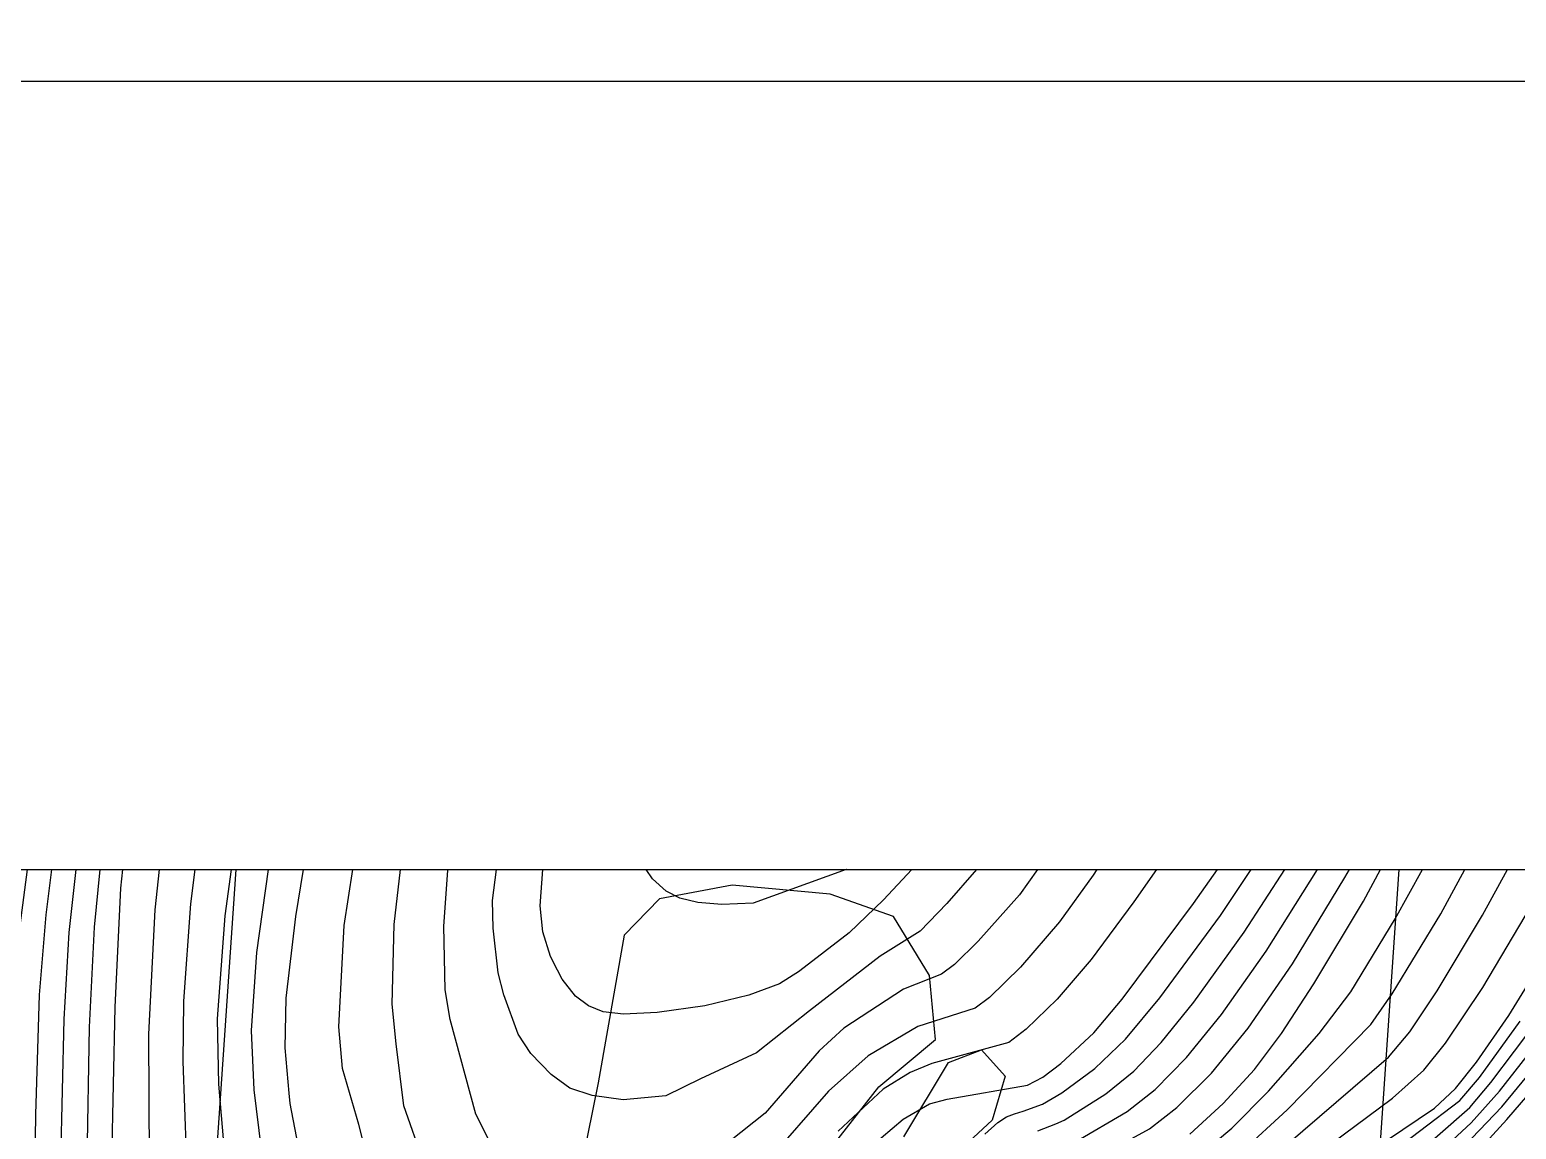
# Model space of a CAD drawing. Header units: millimetres. Extents: x 9574 to 10370, y 1103 to 1809.
# Drawn here: x 9757.6 to 9885.7, y 1528.8 to 1623.5 of the extents above; entities that cross this region are included whole.
import ezdxf
from ezdxf.xclip import XClip

# ---------------------------------------------------------------- set-up
doc = ezdxf.new("R2010")
doc.units = ezdxf.units.MM
doc.header["$LTSCALE"] = 10
doc.header["$MEASUREMENT"] = 0
doc.header["$XCLIPFRAME"] = 2
doc.layers.add('TX-PAPR', color=2, linetype='Continuous', plot=False)
doc.layers.add('TZ-BASE', color=253, linetype='Continuous')

# ---------------------------------------------------------------- blocks, each defined once
blk = doc.blocks.new('JD-DHGFJ67SF3CG')
at = {"layer": 'TZ-BASE'}
for p, q in [((197.66, -183.84), (223.29, 192.03)), ((97.46, -183.4), (122.65, 186.02)), ((102.68, 118.38, 291), (96.21, 68.42, 291)), ((77.04, 110.67), (702.24, 68.03)), ((102.82, 102.74, 292), (98.66, 71.09, 292)), ((102.53, 86, 293), (100.65, 69.56, 293)), ((106.45, 86.88, 295), (105.12, 73.38, 295)), ((112.94, 86.39, 297), (111.15, 72.03, 297)), ((122.86, 86.91, 300), (120.18, 70.95, 300)), ((104.4, 85.5, 294), (102.83, 70.02, 294)), ((109.56, 85.41, 296), (108.07, 71.51, 296)), ((116.08, 85.49, 298), (114.1, 71, 298)), ((133.32, 74.9, 303), (134.82, 84.76, 303)), ((119.01, 83.34, 299), (116.82, 67.83, 299)), ((124.4, 70.15, 301), (126.51, 84.16, 301)), ((194.84, 83.37, 302), (188.94, 74.51, 302)), ((197.59, 72.06, 300), (204.64, 82.04, 300)), ((198.88, 81.5, 301), (192.45, 72.2, 301)), ((199.9, 71.02, 299), (206.82, 81.36, 299)), ((210.64, 74.3, 296), (214.84, 81.91, 296)), ((137.18, 72.31, 304), (138.17, 80.19, 304)), ((212.23, 72.26, 295), (216.33, 79.86, 295)), ((176.87, 78.84, 305), (170.88, 72.37, 305)), ((201.94, 69.59, 298), (208.17, 79.2, 298)), ((214.98, 70.75, 294), (219.54, 79.07, 294)), ((218.89, 71.18, 293), (223.34, 79.4, 293)), ((128.7, 70.26, 302), (129.52, 77.32, 302)), ((203.85, 67.96, 297), (209.55, 77.03, 297)), ((222.5, 71.04, 292), (226.32, 78.07, 292)), ((141.28, 71.85, 305), (141.55, 75.79, 305)), ((150.95, 74.18, 306), (149.96, 75.71, 306)), ((168.91, 75.89, 306), (167.66, 74.98, 306)), ((180.16, 76.47, 304), (176.32, 72.07, 304)), ((185.02, 76.21, 303), (182.59, 72.81, 303)), ((132.97, 70.1, 303), (133.32, 74.9, 303)), ((167.66, 74.98, 306), (159.63, 72.09, 306)), ((188.94, 74.51, 302), (186.04, 70.47, 302)), ((105.12, 73.38, 295), (104.63, 63.12, 295)), ((152.13, 73.13, 306), (150.95, 74.18, 306)), ((157.84, 73.63, 300.33), (151.57, 72.45, 300.33)), ((153.33, 72.53, 306), (152.13, 73.13, 306)), ((166.28, 72.85, 300.33), (157.84, 73.63, 300.33)), ((206.11, 66.87, 296), (210.64, 74.3, 296)), ((111.15, 72.03, 297), (110.55, 63.64, 297)), ((137.23, 69.93, 304), (137.18, 72.31, 304)), ((141.5, 69.62, 305), (141.28, 71.85, 305)), ((151.57, 72.45, 300.33), (148.53, 69.33, 300.33)), ((154.88, 72.14, 306), (153.33, 72.53, 306)), ((156.93, 71.96, 306), (154.88, 72.14, 306)), ((159.63, 72.09, 306), (156.93, 71.96, 306)), ((171.72, 70.93, 300.33), (166.28, 72.85, 300.33)), ((170.88, 72.37, 305), (167.9, 69.54, 305)), ((176.32, 72.07, 304), (174.02, 69.67, 304)), ((182.59, 72.81, 303), (179.02, 68.81, 303)), ((192.45, 72.2, 301), (188.78, 67.22, 301)), ((191.43, 63.81, 300), (197.59, 72.06, 300)), ((207.97, 65.13, 295), (212.23, 72.26, 295)), ((222.51, 64.83, 291), (226.71, 71.88, 291)), ((98.66, 71.09, 292), (98.11, 64.2, 292)), ((108.07, 71.51, 296), (107.53, 60.81, 296)), ((114.1, 71, 298), (113.45, 62.13, 298)), ((120.18, 70.95, 300), (119.37, 63.9, 300)), ((174.82, 65.86, 300.33), (171.72, 70.93, 300.33)), ((186.04, 70.47, 302), (182.67, 66.56, 302)), ((194.69, 63.94, 299), (199.9, 71.02, 299)), ((211.14, 64.45, 294), (214.98, 70.75, 294)), ((214.71, 64.28, 293), (218.89, 71.18, 293)), ((218.59, 64.53, 292), (222.5, 71.04, 292)), ((100.65, 69.56, 293), (100.22, 62.1, 293)), ((102.83, 70.02, 294), (102.4, 61.39, 294)), ((123.94, 61.44, 301), (124.4, 70.15, 301)), ((128.51, 63.37, 302), (128.7, 70.26, 302)), ((133.1, 64.61, 303), (132.97, 70.1, 303)), ((137.67, 66.07, 304), (137.23, 69.93, 304)), ((142.17, 67.48, 305), (141.5, 69.62, 305)), ((148.53, 69.33, 300.33), (146.27, 56.59, 300.33)), ((167.9, 69.54, 305), (163.66, 66.25, 305)), ((174.02, 69.67, 304), (170.57, 67.53, 304)), ((197.61, 63.56, 298), (201.94, 69.59, 298)), ((224.75, 62.41, 290), (229.13, 69.54, 290)), ((179.02, 68.81, 303), (177, 66.8, 303)), ((199.99, 62.48, 297), (203.85, 67.96, 297)), ((116.82, 67.83, 299), (116.38, 61.1, 299)), ((142.77, 66.31, 305), (142.17, 67.48, 305)), ((170.57, 67.53, 304), (164.48, 62.8, 304)), ((177, 66.8, 303), (175.86, 65.96, 303)), ((188.78, 67.22, 301), (185.85, 63.81, 301)), ((202.3, 61.3, 296), (206.11, 66.87, 296)), ((138.14, 64.19, 304), (137.67, 66.07, 304)), ((143.17, 65.53, 305), (142.77, 66.31, 305)), ((144.32, 64.08, 305), (143.17, 65.53, 305)), ((163.64, 66.24, 305), (161.9, 65.13, 305)), ((163.66, 66.25, 305), (163.64, 66.24, 305)), ((175.86, 65.96, 303), (172.58, 64.68, 303)), ((175.35, 60.35, 300.33), (174.82, 65.86, 300.33)), ((182.67, 66.56, 302), (180.01, 63.95, 302)), ((98.11, 64.2, 292), (97.77, 53.87, 292)), ((133.51, 62.07, 303), (133.1, 64.61, 303)), ((139.39, 60.8, 304), (138.14, 64.19, 304)), ((145.44, 63.24, 305), (144.32, 64.08, 305)), ((159.26, 64.15, 305), (155.46, 63.25, 305)), ((161.9, 65.13, 305), (159.26, 64.15, 305)), ((172.58, 64.68, 303), (167.45, 61.3, 303)), ((205.18, 60.86, 295), (207.97, 65.13, 295)), ((208.43, 60.84, 294), (211.14, 64.45, 294)), ((212.88, 61.62, 293), (214.71, 64.28, 293)), ((216.23, 61.01, 292), (218.59, 64.53, 292)), ((219.3, 60.01, 291), (222.51, 64.83, 291)), ((104.63, 63.12, 295), (104.32, 49.33, 295)), ((110.55, 63.64, 297), (110.49, 58.45, 297)), ((119.37, 63.9, 300), (119.28, 59.62, 300)), ((128.88, 59.95, 302), (128.51, 63.37, 302)), ((146.72, 62.73, 305), (145.44, 63.24, 305)), ((155.46, 63.25, 305), (151.36, 62.67, 305)), ((164.48, 62.8, 304), (159.92, 59.2, 304)), ((178.78, 63.03, 302), (173.83, 61.45, 302)), ((180.01, 63.95, 302), (178.78, 63.03, 302)), ((185.85, 63.81, 301), (183.17, 61.22, 301)), ((189.01, 60.91, 300), (191.43, 63.81, 300)), ((191.73, 60.36, 299), (194.69, 63.94, 299)), ((194.79, 60.07, 298), (197.61, 63.56, 298)), ((100.22, 62.1, 293), (99.89, 47.25, 293)), ((113.45, 62.13, 298), (113.55, 56.5, 298)), ((135.74, 53.91, 303), (133.51, 62.07, 303)), ((148.45, 62.53, 305), (146.72, 62.73, 305)), ((151.36, 62.67, 305), (148.45, 62.53, 305)), ((196.98, 58.78, 297), (199.99, 62.48, 297)), ((205.65, 54.27, 293), (212.88, 61.62, 293)), ((221.99, 58.38, 290), (224.75, 62.41, 290)), ((222.24, 57.06, 289), (225.75, 61.91, 289)), ((223.22, 56.62, 288), (227.28, 62.04, 288)), ((223.95, 55.88, 287), (228.73, 61.99, 287)), ((102.4, 61.39, 294), (102.17, 46.64, 294)), ((107.53, 60.81, 296), (107.57, 49.84, 296)), ((116.38, 61.1, 299), (116.6, 56, 299)), ((124.25, 57.83, 301), (123.94, 61.44, 301)), ((140.46, 59.14, 304), (139.39, 60.8, 304)), ((167.45, 61.3, 303), (165.31, 59.35, 303)), ((173.83, 61.45, 302), (169.56, 58.94, 302)), ((170.47, 56.27, 300.33), (175.35, 60.35, 300.33)), ((183.17, 61.22, 301), (181.68, 60.09, 301)), ((186.15, 58.27, 300), (189.01, 60.91, 300)), ((189.09, 57.83, 299), (191.73, 60.36, 299)), ((199.14, 57.44, 296), (202.3, 61.3, 296)), ((202.84, 57.74, 295), (205.18, 60.86, 295)), ((204.06, 55.88, 294), (208.43, 60.84, 294)), ((214.4, 58.82, 292), (216.23, 61.01, 292)), ((224.17, 54.53, 286), (229.72, 61.31, 286)), ((224.59, 53.43, 285), (231.33, 61.3, 285)), ((119.28, 59.62, 300), (119.63, 55.71, 300)), ((129.54, 54.63, 302), (128.88, 59.95, 302)), ((142.23, 57.33, 304), (140.46, 59.14, 304)), ((159.92, 59.2, 304), (155.1, 56.95, 304)), ((165.31, 59.35, 303), (160.66, 53.99, 303)), ((169.56, 58.94, 302), (166.14, 55.89, 302)), ((181.68, 60.09, 301), (175.04, 58.26, 301)), ((176.46, 58.35, 298.42), (179.32, 59.44, 298.42)), ((179.32, 59.44, 298.42), (181.36, 57.17, 298.42)), ((192.44, 57.61, 298), (194.79, 60.07, 298)), ((217.45, 57.69, 291), (219.3, 60.01, 291)), ((110.49, 58.45, 297), (110.77, 50.5, 297)), ((125.65, 53.01, 301), (124.25, 57.83, 301)), ((172.63, 51.96, 298.42), (176.46, 58.35, 298.42)), ((175.04, 58.26, 301), (173.18, 57.48, 301)), ((184.6, 57.08, 300), (186.15, 58.27, 300)), ((186.23, 55.73, 299), (189.09, 57.83, 299)), ((194.29, 56.04, 297), (196.98, 58.78, 297)), ((200.14, 54.83, 295), (202.84, 57.74, 295)), ((203.93, 49.81, 292), (214.4, 58.82, 292)), ((214.74, 55.29, 291), (217.45, 57.69, 291)), ((220.17, 56.11, 290), (221.99, 58.38, 290)), ((113.55, 56.5, 298), (114.1, 50.08, 298)), ((143.83, 56.13, 304), (142.23, 57.33, 304)), ((146.27, 56.59, 300.33), (142.96, 40.33, 300.33)), ((155.1, 56.95, 304), (152.12, 55.47, 304)), ((173.18, 57.48, 301), (170.85, 56.06, 301)), ((176.35, 55.19, 300), (183.28, 56.41, 300)), ((181.36, 57.17, 298.42), (180.24, 53.39, 298.42)), ((183.28, 56.41, 300), (184.6, 57.08, 300)), ((190.02, 55.64, 298), (192.44, 57.61, 298)), ((196.16, 54.48, 296), (199.14, 57.44, 296)), ((220.53, 55.07, 289), (222.24, 57.06, 289)), ((221.39, 54.48, 288), (223.22, 56.62, 288)), ((116.6, 56, 299), (117.24, 50.86, 299)), ((119.63, 55.71, 300), (119.7, 54.82, 300)), ((145.77, 55.5, 304), (143.83, 56.13, 304)), ((148.43, 55.13, 304), (145.77, 55.5, 304)), ((152.12, 55.47, 304), (148.43, 55.13, 304)), ((166.14, 55.89, 302), (158.51, 47.19, 302)), ((163.65, 47.57, 300.33), (170.47, 56.27, 300.33)), ((170.85, 56.06, 301), (166.96, 52.44, 301)), ((174.84, 54.78, 300), (176.35, 55.19, 300)), ((184.58, 54.77, 299), (186.23, 55.73, 299)), ((186.44, 53.38, 298), (190.02, 55.64, 298)), ((191.86, 54.13, 297), (194.29, 56.04, 297)), ((192.19, 38.54, 291), (214.74, 55.29, 291)), ((200.88, 52.69, 294), (204.06, 55.88, 294)), ((218.36, 54.41, 290), (220.17, 56.11, 290)), ((221.51, 53.15, 287), (223.95, 55.88, 287)), ((97.77, 53.87, 292), (97.65, 41.68, 292)), ((119.7, 54.82, 300), (120.39, 51.24, 300)), ((131.86, 48.02, 302), (129.54, 54.63, 302)), ((138.01, 49.39, 303), (135.74, 53.91, 303)), ((160.66, 53.99, 303), (155.51, 49.88, 303)), ((172.55, 53.46, 300), (174.84, 54.78, 300)), ((181.46, 53.68, 299), (182.16, 53.93, 299)), ((182.16, 53.93, 299), (182.91, 54.17, 299)), ((182.91, 54.17, 299), (184.58, 54.77, 299)), ((187.36, 51.5, 297), (191.86, 54.13, 297)), ((193.79, 52.64, 296), (196.16, 54.48, 296)), ((197.26, 52.17, 295), (200.14, 54.83, 295)), ((198.72, 38.53, 289), (220.53, 55.07, 289)), ((201.73, 50.67, 293), (205.65, 54.27, 293)), ((206.17, 46.23, 290), (218.36, 54.41, 290)), ((215.95, 49.7, 288), (221.39, 54.48, 288)), ((217.55, 47.67, 286), (224.17, 54.53, 286)), ((126.44, 49.98, 301), (125.65, 53.01, 301)), ((169.72, 51.06, 300), (172.55, 53.46, 300)), ((180.24, 53.39, 298.42), (177.81, 51.15, 298.42)), ((179.59, 52.19, 299), (180.73, 53.19, 299)), ((180.73, 53.19, 299), (181.46, 53.68, 299)), ((184.17, 52.46, 298), (185.73, 53.07, 298)), ((185.73, 53.07, 298), (186.44, 53.38, 298)), ((187.89, 49.42, 296), (193.79, 52.64, 296)), ((197.91, 50.21, 294), (200.88, 52.69, 294)), ((215.2, 47.3, 287), (221.51, 53.15, 287)), ((216.98, 45.14, 285), (224.59, 53.43, 285))]:
    blk.add_line(p, q, dxfattribs=at)

msp = doc.modelspace()

# ---------------------------------------------------------------- linework, layer by layer
at = {"layer": 'TX-PAPR'}
msp.add_lwpolyline([(9573.89, 1103.05), (10369.89, 1103.05), (10369.89, 1619.05), (9573.89, 1619.05)], close=True, dxfattribs=at)
at = {"layer": 'TX-PAPR', "flags": 128}
msp.add_lwpolyline([(10357.55, 1401.15), (9662.94, 1401.15), (9657.69, 1551.15), (10362.8, 1551.15), (10357.55, 1401.15)], dxfattribs=at)

# ---------------------------------------------------------------- block references
at = {"layer": 'TZ-BASE'}
ref = msp.add_blockref('JD-DHGFJ67SF3CG', (9660.32, 1476.15), dxfattribs=at)
XClip(ref).set_block_clipping_path([(697.2310137717, -75.0000549746), (2.6260664882, -75.000000207), (-2.6260664881, 75.0000002071), (702.4831704018, 74.9999446113)])

doc.saveas('drawing.dxf')
